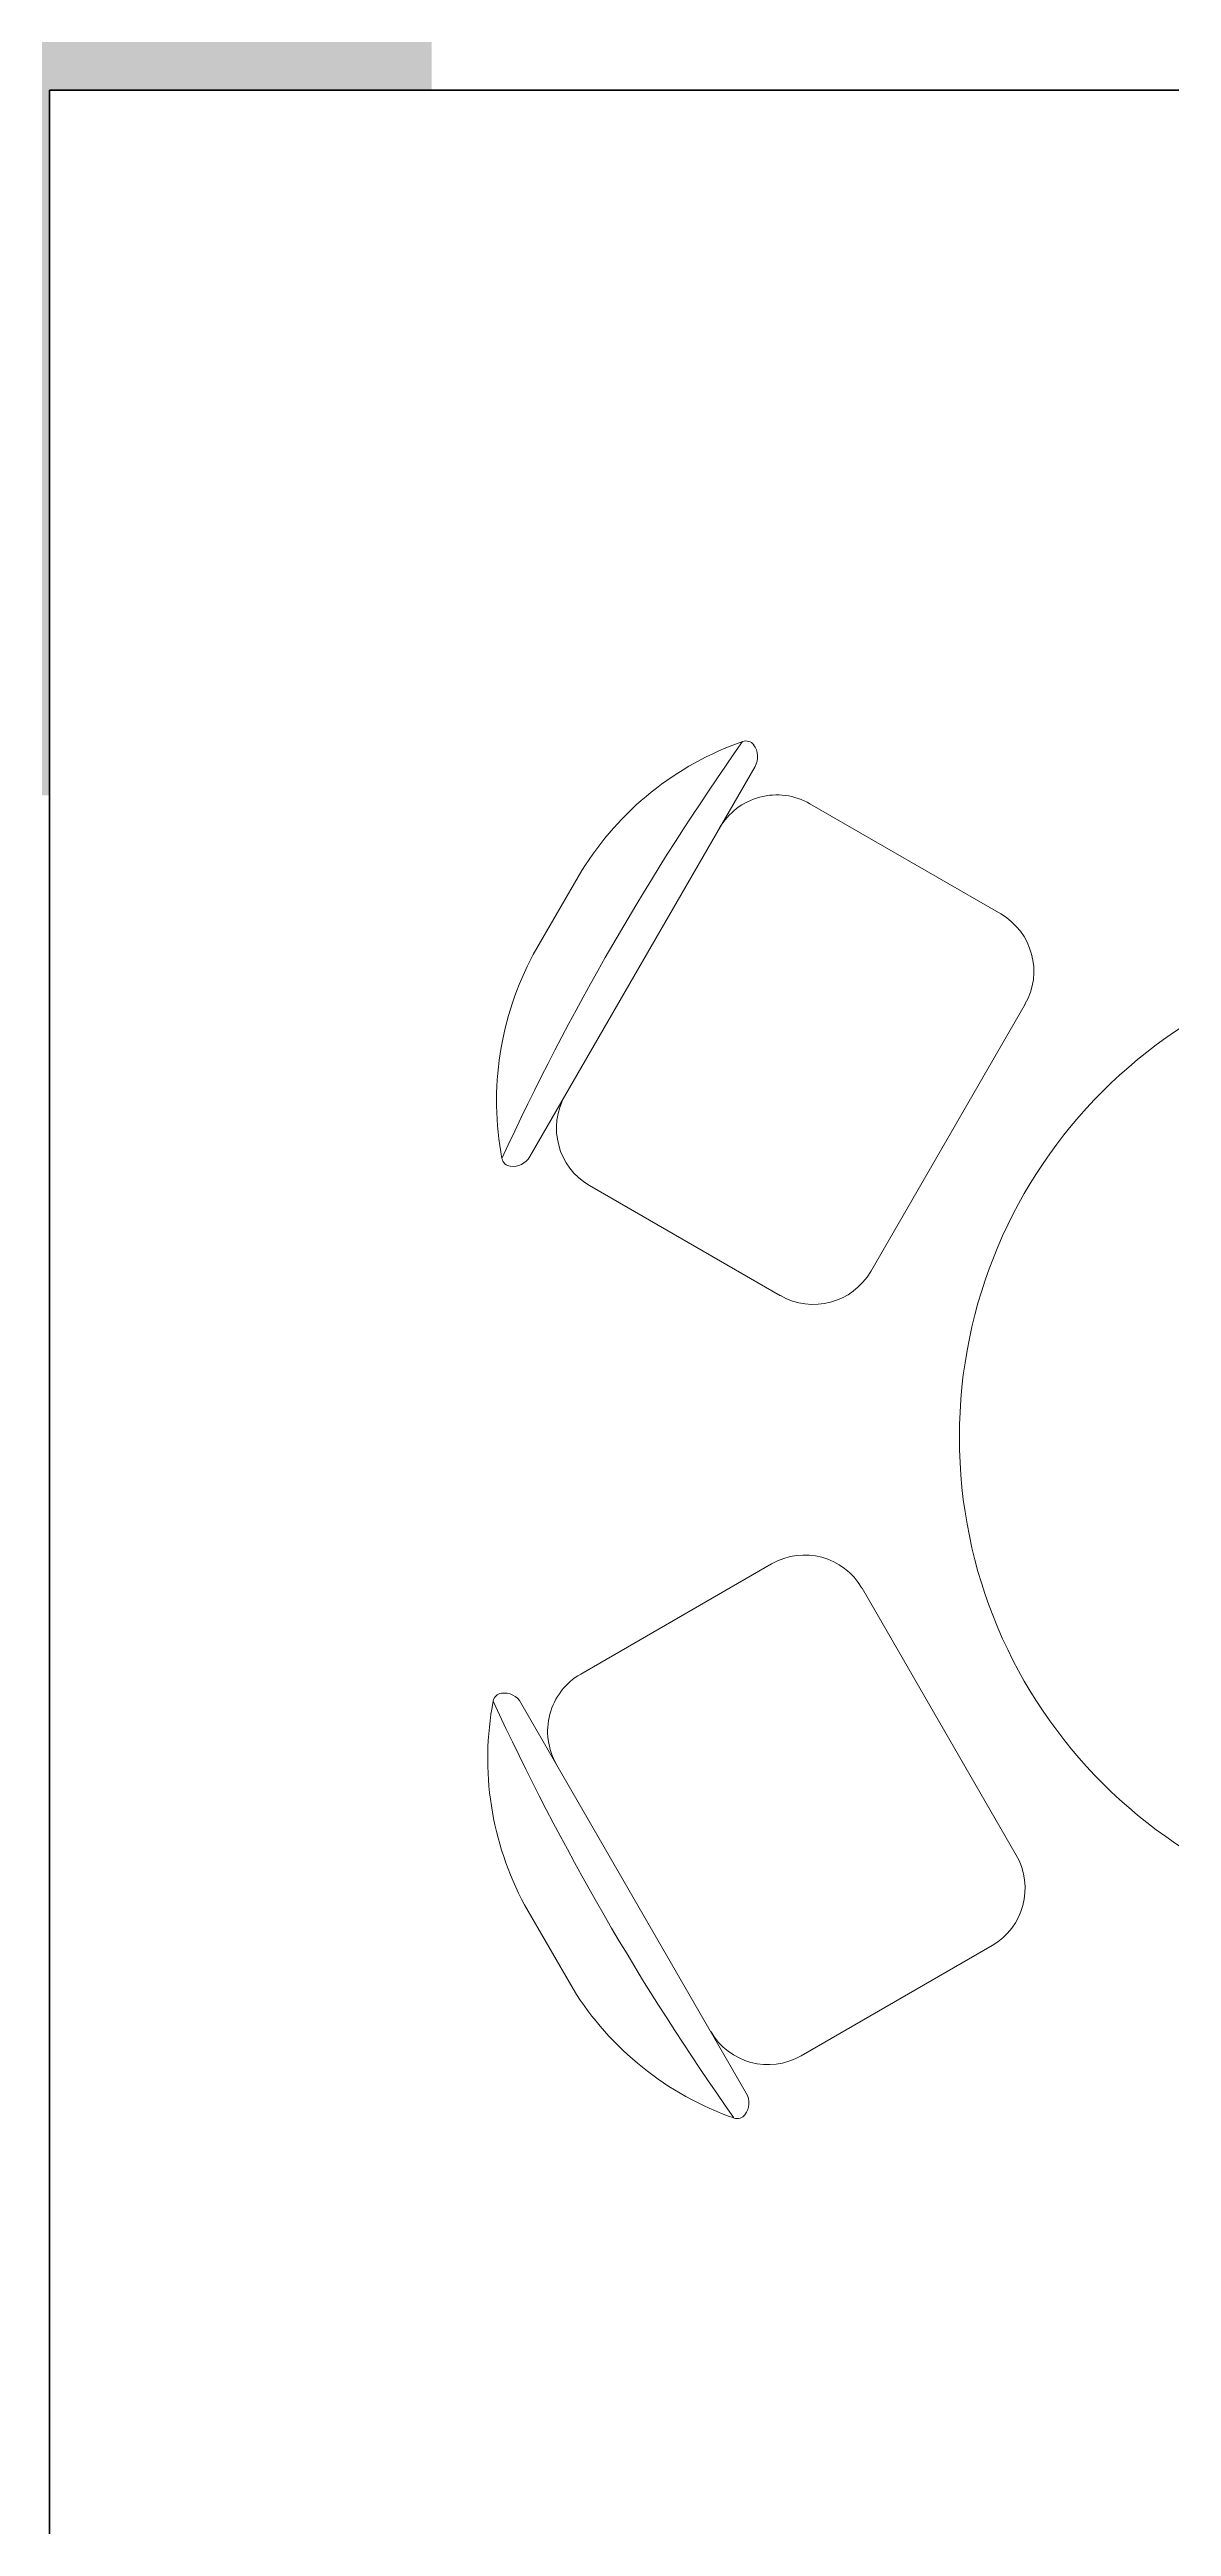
# Model space of a CAD drawing. Header units: millimetres. Extents: x 3491 to 3974, y 1583 to 1976.
# Drawn here: x 3950.396 to 3951.542, y 1959.374 to 1961.903 of the extents above; entities that cross this region are included whole.
import ezdxf

# ---------------------------------------------------------------- set-up
doc = ezdxf.new("R2010")
doc.units = ezdxf.units.MM
for name, color, linetype, lineweight in [('FURNITURE', 220, 'Continuous', 5), ('J', 7, 'Continuous', 5), ('Muro1', 162, 'Continuous', 40), ('PUB_H', 13, 'Continuous', 5)]:
    doc.layers.add(name, color=color, linetype=linetype, lineweight=lineweight)
doc.styles.get("Standard").update_dxf_attribs({"font": 'arial.ttf'})

# ---------------------------------------------------------------- blocks, each defined once
blk = doc.blocks.new('A$C72CD3181')
at = {"layer": 'PUB_H'}
h = blk.add_hatch(color=256, dxfattribs=at)
h.paths.add_polyline_path([(3840, 8680), (3480, 8680), (3300, 8680), (2940, 8680), (2940, 8500), (3330, 8500), (3330, 7780), (3450, 7780), (3450, 8500), (3480, 8500), (3840, 8500)])
h.paths.add_polyline_path([(900, 8680), (0, 8680), (0, 7780), (180, 7780), (180, 8500), (900, 8500)])

msp = doc.modelspace()

# ---------------------------------------------------------------- linework, layer by layer
at = {"layer": 'FURNITURE', "linetype": 'ByBlock'}
for p, q in [((3950.8866, 1960.7725), (3951.1166, 1961.1708)), ((3951.1725, 1961.1327), (3951.3674, 1961.0202)), ((3950.8902, 1960.9787), (3950.9397, 1961.0646)), ((3951.2346, 1960.6552), (3951.3921, 1960.928)), ((3950.9475, 1960.743), (3951.1424, 1960.6305)), ((3950.9386, 1960.2442), (3951.1334, 1960.3567)), ((3951.3832, 1960.0592), (3951.2257, 1960.332)), ((3951.1076, 1959.8164), (3950.8776, 1960.2148)), ((3950.9308, 1959.9226), (3950.8813, 1960.0085)), ((3951.1636, 1959.8545), (3951.3584, 1959.967))]:
    msp.add_line(p, q, dxfattribs=at)
msp.add_circle((3951.8251, 1960.4859), 0.5, dxfattribs=at)
for centre, radius, start, end in [((3953.3206, 1959.6327), 2.7127, 144.8023, 155.1977), ((3951.2081, 1960.8984), 0.3156, 109.2735, 148.2349), ((3951.1072, 1961.1869), 0.01, 37.33, 109.2735), ((3951.0992, 1961.1808), 0.02, 330, 37.33), ((3951.1388, 1961.0743), 0.0675, 60, 150), ((3951.3336, 1960.9618), 0.0675, 330, 60), ((3951.1682, 1960.8294), 0.3156, 151.7651, 190.7265), ((3950.9813, 1960.8015), 0.0675, 150, 240), ((3950.868, 1960.7725), 0.01, 190.7265, 262.67), ((3950.8692, 1960.7825), 0.02, 262.67, 330), ((3951.1761, 1960.689), 0.0675, 240, 330), ((3951.1672, 1960.2982), 0.0675, 30, 120), ((3950.9723, 1960.1857), 0.0675, 120, 210), ((3951.1593, 1960.1578), 0.3156, 169.2735, 208.2349), ((3950.859, 1960.2147), 0.01, 97.33, 169.2735), ((3953.3117, 1961.3545), 2.7127, 204.8023, 215.1977), ((3950.8603, 1960.2048), 0.02, 30, 97.33), ((3951.3247, 1960.0254), 0.0675, 300, 30), ((3951.1991, 1960.0888), 0.3156, 211.7651, 250.7265), ((3951.1298, 1959.9129), 0.0675, 210, 300), ((3951.0903, 1959.8064), 0.02, 322.67, 30), ((3951.0983, 1959.8003), 0.01, 250.7265, 322.67)]:
    msp.add_arc(centre, radius, start, end, dxfattribs=at)
at = {"layer": 'Muro1'}
for points in [[(3950.3964, 1958.5915), (3950.3964, 1961.8615)], [(3950.3964, 1961.8615), (3950.4264, 1961.8615)], [(3950.4264, 1961.8615), (3953.8664, 1961.8615)]]:
    msp.add_lwpolyline(points, dxfattribs=at)

# ---------------------------------------------------------------- block references
at = {"layer": 'J', "xscale": 0.001, "yscale": 0.001, "zscale": 0.001}
msp.add_blockref('A$C72CD3181', (3946.9464, 1953.3615), dxfattribs=at)

# ---------------------------------------------------------------- texts
at = {"layer": 'FURNITURE', "linetype": 'ByBlock', "text_generation_flag": 4, "width": 0.8}
msp.add_text('饭厅', height=0.000056, rotation=180, dxfattribs=at).set_placement((3951.3956, 1960.3725))

doc.saveas('drawing.dxf')
